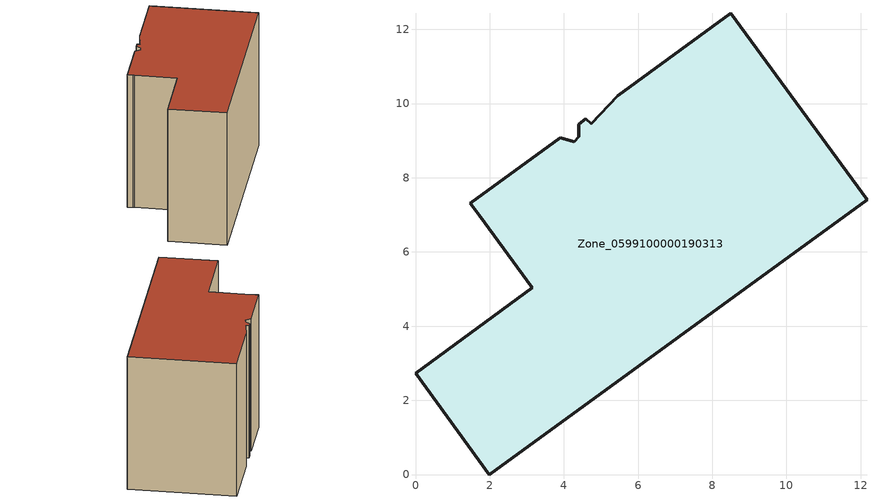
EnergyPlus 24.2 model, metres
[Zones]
Zone_0599100000190313
 floor ground (C_G): 4.59,9.59 4.74,9.46 5.46,10.21 8.5,12.43 12.17,7.41 1.99,0 0,2.73 3.15,5.03 1.72,7 1.68,7.05 1.48,7.32 3.9,9.08 4.27,8.97 4.4,9.1 4.41,9.45 z0
 wall outside (C_F): 5.46,10.21 4.74,9.46 4.59,9.59 4.41,9.45 4.4,9.1 4.27,8.97 3.9,9.08 1.48,7.32 1.68,7.05 1.72,7 3.15,5.03 0,2.73 1.99,0 12.17,7.41 8.5,12.43 5.46,10.21 z0:8.31
 roof outside (C_R): 4.74,9.46 4.59,9.59 4.41,9.45 4.4,9.1 4.27,8.97 3.9,9.08 1.48,7.32 1.68,7.05 1.72,7 3.15,5.03 0,2.73 1.99,0 12.17,7.41 8.5,12.43 5.46,10.21 z8.31
[BUILDING]
Pand.0599100000190313: North Axis=0; Terrain=City; Loads Convergence Tolerance Value=0.04; Temperature Convergence Tolerance Value=0.4; Solar Distribution=FullExterior; Maximum Number of Warmup Days=25; Minimum Number of Warmup Days=1
[Site:Location]
Rotterdam.The.Hague.AP_ZH_NLD Design_Conditions: Latitude=51.96; Longitude=4.45; Time Zone=1; Elevation=-4.5
[SITE:GROUNDTEMPERATURE:BUILDINGSURFACE]
18, 18, 18, 18, 18, 18, 18, 18, 18, 18, 18, 18
[MATERIAL] Thermal Absorptance=0.9; Solar Absorptance=0.7; Visible Absorptance=0.7
Name | Roughness | Thickness | Conductivity | Density | Specific Heat
G.TC.1975-1991 | MediumSmooth | 0.15 | 0.288461 | 540 | 1210
F.TC.1975-1991 | Rough | 0.3 | 0.230769 | 1920 | 840
R.TC.1975-1991 | MediumRough | 0.2 | 0.153846 | 1500 | 1000
[CONSTRUCTION]
C_G: G.TC.1975-1991
C_F: F.TC.1975-1991
C_R: R.TC.1975-1991
[ZONE]
Zone_0599100000190313: Type=1; Multiplier=1; Ceiling Height=Autocalculate; Volume=Autocalculate; Floor Area=autocalculate; Part of Total Floor Area=Yes
[ZONEINFILTRATION:DESIGNFLOWRATE]
Infil_Zone_0599100000190313: Zone or ZoneList or Space or SpaceList=Zone_0599100000190313; Schedule=AlwaysOn; Design Flow Rate Calculation Method=Flow/Area; Flow Rate per Floor Area=0.003; Constant Term Coefficient=1; Temperature Term Coefficient=0; Velocity Term Coefficient=0; Velocity Squared Term Coefficient=0
[HVACTEMPLATE:ZONE:IDEALLOADSAIRSYSTEM]
Zone_0599100000190313: Maximum Heating Supply Air Temperature=50; Minimum Cooling Supply Air Temperature=13; Maximum Heating Supply Air Humidity Ratio=0.0156; Minimum Cooling Supply Air Humidity Ratio=0.0077; Heating Limit=NoLimit; Cooling Limit=NoLimit; Dehumidification Control Type=ConstantSensibleHeatRatio; Cooling Sensible Heat Ratio=0.7; Dehumidification Setpoint=60; Humidification Control Type=None; Humidification Setpoint=30; Outdoor Air Method=None; Outdoor Air Flow Rate per Person=0.00944; Outdoor Air Flow Rate per Zone Floor Area=0; Outdoor Air Flow Rate per Zone=0; Demand Controlled Ventilation Type=None; Outdoor Air Economizer Type=NoEconomizer; Heat Recovery Type=None; Sensible Heat Recovery Effectiveness=0.7; Latent Heat Recovery Effectiveness=0.65
[ZONECONTROL:THERMOSTAT]
ThermostatControl_Zone_0599100000190313: Zone or ZoneList=Zone_0599100000190313; Control Type Schedule=DualSetpointControlType; Control 1=Thermostat_Zone_0599100000190313; Temperature Difference Between Cutout And Setpoint=0
[THERMOSTATSETPOINT:DUALSETPOINT]
Thermostat_Zone_0599100000190313: Heating Setpoint Temperature Schedule=HeatingSetpoint_Zone_0599100000190313; Cooling Setpoint Temperature Schedule=CoolingSetpoint_Zone_0599100000190313
[SCHEDULE:COMPACT]
HeatingSetpoint_Zone_0599100000190313: Through: 12/31, For: AllDays, Until: 24:00, 21
CoolingSetpoint_Zone_0599100000190313: Through: 12/31, For: AllDays, Until: 24:00, 24
DualSetpointControlType: Through: 12/31, For: AllDays, Until: 24:00, 4
AlwaysOn: Through: 12/31, For: AllDays, Until: 24:00, 1
